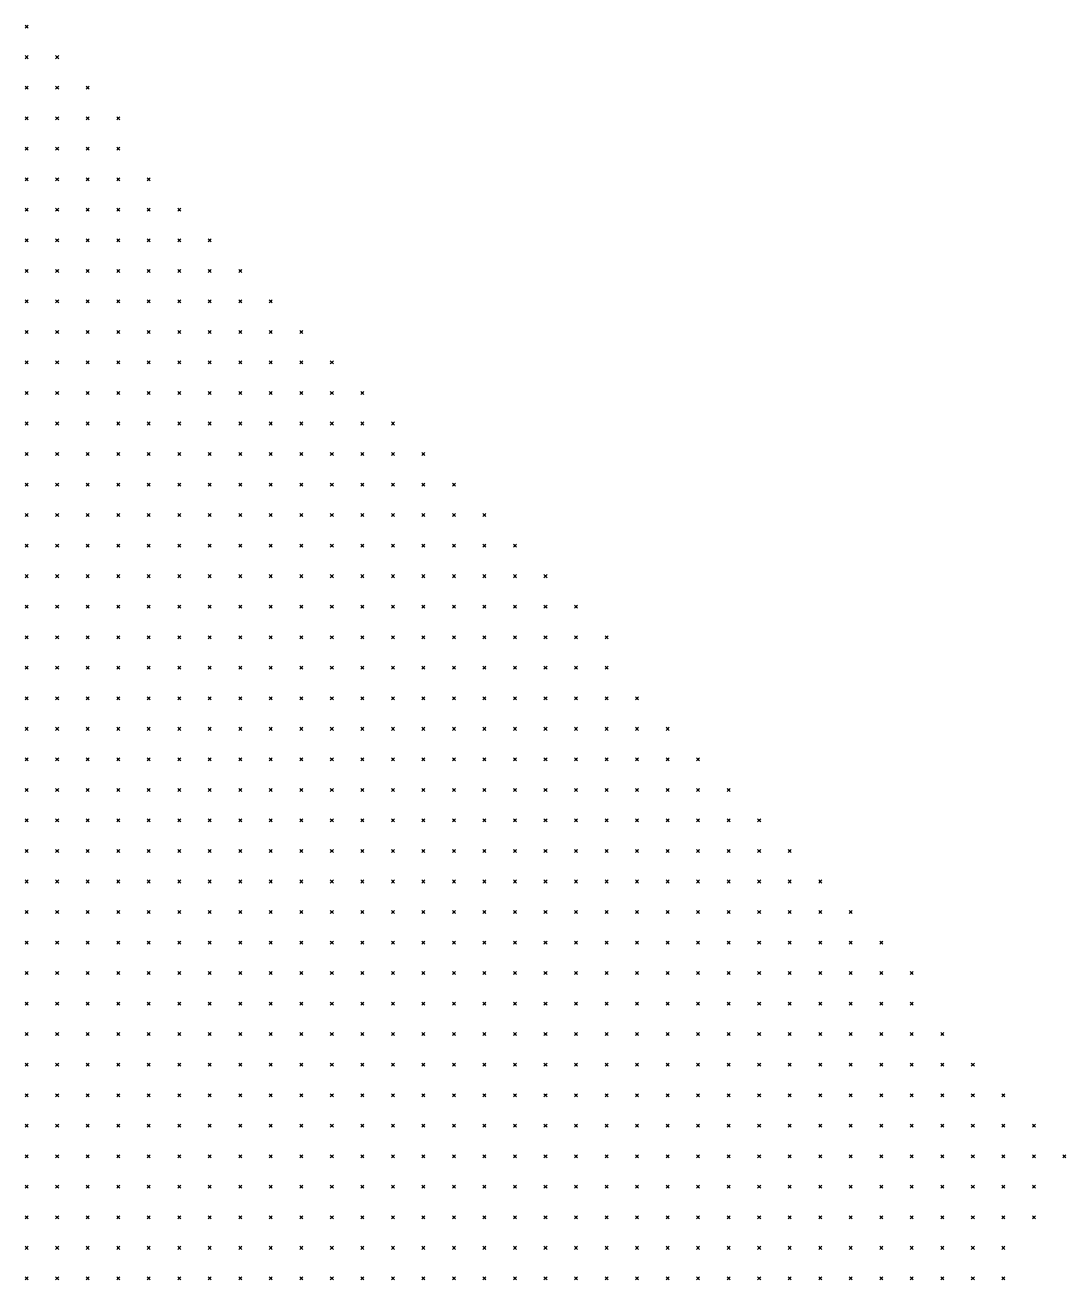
# Model space of a CAD drawing. Header units: metres. Extents: x 441556 to 446409, y 432338 to 461058.
# Drawn here: x 442451.8 to 442554, y 458605.5 to 458728.8 of the extents above; entities that cross this region are included whole.
import ezdxf

# ---------------------------------------------------------------- set-up
doc = ezdxf.new("R2010")
doc.units = ezdxf.units.M
doc.header["$MEASUREMENT"] = 0
doc.header["$PDMODE"] = 35
doc.header["$PDSIZE"] = 0.15
doc.layers.add('DTM-NOK-RevN_LIDAR_co_lidar', color=91, linetype='Continuous', lineweight=0)

msp = doc.modelspace()

# ---------------------------------------------------------------- linework, layer by layer
at = {"layer": 'DTM-NOK-RevN_LIDAR_co_lidar'}
for p in [(442451.901, 458728.673, 424.043), (442451.901, 458725.674, 423.728), (442454.901, 458725.674, 422.077), (442451.901, 458722.675, 423.457), (442454.901, 458722.675, 421.64), (442457.9, 458722.675, 419.987), (442451.901, 458719.675, 423.446), (442454.901, 458719.675, 421.702), (442457.9, 458719.675, 420.076), (442460.9, 458719.675, 418.397), (442451.901, 458716.676, 423.956), (442454.901, 458716.676, 422.077), (442457.9, 458716.676, 420.198), (442460.9, 458716.676, 418.377), (442451.901, 458713.677, 423.919), (442454.901, 458713.677, 422.133), (442457.9, 458713.677, 420.518), (442460.9, 458713.677, 419.22), (442463.899, 458713.677, 417.903), (442451.901, 458710.677, 424.298), (442454.901, 458710.677, 423.025), (442457.9, 458710.677, 421.558), (442460.9, 458710.677, 420.664), (442463.899, 458710.677, 419.348), (442466.898, 458710.677, 418.17), (442451.901, 458707.678, 425.466), (442454.901, 458707.678, 424.397), (442457.9, 458707.678, 423.642), (442460.9, 458707.678, 422.615), (442463.899, 458707.678, 421.333), (442466.898, 458707.678, 420.149), (442469.898, 458707.678, 418.828), (442451.901, 458704.679, 427.634), (442454.901, 458704.679, 426.75), (442457.9, 458704.679, 426.18), (442460.9, 458704.679, 425.335), (442463.899, 458704.679, 423.079), (442466.898, 458704.679, 421.871), (442469.898, 458704.679, 420.35), (442472.897, 458704.679, 419.659), (442451.901, 458701.679, 429.641), (442454.901, 458701.679, 428.899), (442457.9, 458701.679, 428.202), (442460.9, 458701.679, 426.98), (442463.899, 458701.679, 425.132), (442466.898, 458701.679, 423.781), (442469.898, 458701.679, 422.529), (442472.897, 458701.679, 420.632), (442475.896, 458701.679, 419.002), (442451.901, 458698.68, 432.301), (442454.901, 458698.68, 431.461), (442457.9, 458698.68, 429.933), (442460.9, 458698.68, 428.867), (442463.899, 458698.68, 426.831), (442466.898, 458698.68, 425.369), (442469.898, 458698.68, 424.434), (442472.897, 458698.68, 423.104), (442475.896, 458698.68, 421.264), (442478.896, 458698.68, 420.312), (442451.901, 458695.681, 434.674), (442454.901, 458695.681, 434.062), (442457.9, 458695.681, 432.247), (442460.9, 458695.681, 430.436), (442463.899, 458695.681, 429.362), (442466.898, 458695.681, 427.035), (442469.898, 458695.681, 425.987), (442472.897, 458695.681, 425.105), (442475.896, 458695.681, 424.105), (442478.896, 458695.681, 423.322), (442481.895, 458695.681, 421.636), (442451.901, 458692.681, 436.688), (442454.901, 458692.681, 435.739), (442457.9, 458692.681, 434.037), (442460.9, 458692.681, 432.529), (442463.899, 458692.681, 431.55), (442466.898, 458692.681, 430.059), (442469.898, 458692.681, 427.391), (442472.897, 458692.681, 427.066), (442475.896, 458692.681, 426.279), (442478.896, 458692.681, 424.874), (442481.895, 458692.681, 423.665), (442484.894, 458692.681, 422.026), (442451.901, 458689.682, 438.938), (442454.901, 458689.682, 437.197), (442457.9, 458689.682, 436.038), (442460.9, 458689.682, 435.189), (442463.899, 458689.682, 433.379), (442466.898, 458689.682, 432.04), (442469.898, 458689.682, 430.347), (442472.897, 458689.682, 429.139), (442475.896, 458689.682, 428.044), (442478.896, 458689.682, 426.866), (442481.895, 458689.682, 425.5), (442484.894, 458689.682, 423.9), (442487.894, 458689.682, 422.229), (442451.901, 458686.683, 441.253), (442454.901, 458686.683, 439.858), (442457.9, 458686.683, 437.983), (442460.9, 458686.683, 436.881), (442463.899, 458686.683, 435.212), (442466.898, 458686.683, 433.461), (442469.898, 458686.683, 432.138), (442472.897, 458686.683, 430.913), (442475.896, 458686.683, 430.044), (442478.896, 458686.683, 428.29), (442481.895, 458686.683, 427.442), (442484.894, 458686.683, 425.597), (442487.894, 458686.683, 423.427), (442490.893, 458686.683, 421.606), (442451.901, 458683.683, 443.229), (442454.901, 458683.683, 442), (442457.9, 458683.683, 440.324), (442460.9, 458683.683, 438.541), (442463.899, 458683.683, 436.624), (442466.898, 458683.683, 434.965), (442469.898, 458683.683, 433.725), (442472.897, 458683.683, 432.71), (442475.896, 458683.683, 431.867), (442478.896, 458683.683, 430.659), (442481.895, 458683.683, 429.168), (442484.894, 458683.683, 427.121), (442487.894, 458683.683, 424.994), (442490.893, 458683.683, 422.871), (442493.892, 458683.683, 421.01), (442451.901, 458680.684, 445.051), (442454.901, 458680.684, 443.597), (442457.9, 458680.684, 442.102), (442460.9, 458680.684, 440.449), (442463.899, 458680.684, 439.02), (442466.898, 458680.684, 436.897), (442469.898, 458680.684, 435.362), (442472.897, 458680.684, 434.522), (442475.896, 458680.684, 433.688), (442478.896, 458680.684, 432.364), (442481.895, 458680.684, 431.319), (442484.894, 458680.684, 428.639), (442487.894, 458680.684, 426.384), (442490.893, 458680.684, 424.312), (442493.892, 458680.684, 422.467), (442496.892, 458680.684, 420.953), (442451.901, 458677.685, 446.915), (442454.901, 458677.685, 445.172), (442457.9, 458677.685, 443.636), (442460.9, 458677.685, 441.907), (442463.899, 458677.685, 440.347), (442466.898, 458677.685, 438.492), (442469.898, 458677.685, 437.069), (442472.897, 458677.685, 436.115), (442475.896, 458677.685, 435.308), (442478.896, 458677.685, 434.011), (442481.895, 458677.685, 432.758), (442484.894, 458677.685, 430.113), (442487.894, 458677.685, 428.099), (442490.893, 458677.685, 426.656), (442493.892, 458677.685, 424.291), (442496.892, 458677.685, 422.048), (442499.891, 458677.685, 419.907), (442451.901, 458674.685, 448.557), (442454.901, 458674.685, 446.948), (442457.9, 458674.685, 445.392), (442460.9, 458674.685, 443.531), (442463.899, 458674.685, 441.444), (442466.898, 458674.685, 440.071), (442469.898, 458674.685, 439.166), (442472.897, 458674.685, 437.941), (442475.896, 458674.685, 436.804), (442478.896, 458674.685, 435.716), (442481.895, 458674.685, 433.962), (442484.894, 458674.685, 431.495), (442487.894, 458674.685, 429.466), (442490.893, 458674.685, 427.765), (442493.892, 458674.685, 425.448), (442496.892, 458674.685, 423.398), (442499.891, 458674.685, 421.299), (442502.89, 458674.685, 418.976), (442451.901, 458671.686, 450.335), (442454.901, 458671.686, 448.758), (442457.9, 458671.686, 447.152), (442460.9, 458671.686, 445.291), (442463.899, 458671.686, 443.248), (442466.898, 458671.686, 441.981), (442469.898, 458671.686, 441.051), (442472.897, 458671.686, 439.816), (442475.896, 458671.686, 438.505), (442478.896, 458671.686, 437.227), (442481.895, 458671.686, 435.276), (442484.894, 458671.686, 432.988), (442487.894, 458671.686, 430.71), (442490.893, 458671.686, 428.897), (442493.892, 458671.686, 426.568), (442496.892, 458671.686, 424.756), (442499.891, 458671.686, 422.527), (442502.89, 458671.686, 420.055), (442505.89, 458671.686, 418.312), (442451.901, 458668.687, 452.18), (442454.901, 458668.687, 450.528), (442457.9, 458668.687, 448.75), (442460.9, 458668.687, 446.867), (442463.899, 458668.687, 445.301), (442466.898, 458668.687, 443.974), (442469.898, 458668.687, 442.62), (442472.897, 458668.687, 441.538), (442475.896, 458668.687, 440.34), (442478.896, 458668.687, 438.831), (442481.895, 458668.687, 436.429), (442484.894, 458668.687, 434.495), (442487.894, 458668.687, 432.271), (442490.893, 458668.687, 430.514), (442493.892, 458668.687, 428.111), (442496.892, 458668.687, 425.493), (442499.891, 458668.687, 423.556), (442502.89, 458668.687, 421.99), (442505.89, 458668.687, 420.889), (442508.889, 458668.687, 419.608), (442451.901, 458665.687, 453.798), (442454.901, 458665.687, 452.253), (442457.9, 458665.687, 450.373), (442460.9, 458665.687, 448.673), (442463.899, 458665.687, 447.475), (442466.898, 458665.687, 446.048), (442469.898, 458665.687, 444.528), (442472.897, 458665.687, 443.288), (442475.896, 458665.687, 442.154), (442478.896, 458665.687, 440.35), (442481.895, 458665.687, 437.865), (442484.894, 458665.687, 436.101), (442487.894, 458665.687, 433.739), (442490.893, 458665.687, 431.5), (442493.892, 458665.687, 429.263), (442496.892, 458665.687, 426.947), (442499.891, 458665.687, 425.646), (442502.89, 458665.687, 424.782), (442505.89, 458665.687, 423.631), (442508.889, 458665.687, 422.138), (442451.901, 458662.688, 455.253), (442454.901, 458662.688, 453.877), (442457.9, 458662.688, 452.302), (442460.9, 458662.688, 450.963), (442463.899, 458662.688, 449.849), (442466.898, 458662.688, 448.232), (442469.898, 458662.688, 446.768), (442472.897, 458662.688, 445.044), (442475.896, 458662.688, 443.604), (442478.896, 458662.688, 441.489), (442481.895, 458662.688, 439.205), (442484.894, 458662.688, 437.182), (442487.894, 458662.688, 434.806), (442490.893, 458662.688, 432.549), (442493.892, 458662.688, 430.613), (442496.892, 458662.688, 429.48), (442499.891, 458662.688, 428.521), (442502.89, 458662.688, 427.288), (442505.89, 458662.688, 425.87), (442508.889, 458662.688, 424.498), (442511.888, 458662.688, 423.417), (442451.901, 458659.689, 456.657), (442454.901, 458659.689, 455.478), (442457.9, 458659.689, 454.402), (442460.9, 458659.689, 453.287), (442463.899, 458659.689, 452.13), (442466.898, 458659.689, 450.337), (442469.898, 458659.689, 448.931), (442472.897, 458659.689, 446.348), (442475.896, 458659.689, 444.719), (442478.896, 458659.689, 442.616), (442481.895, 458659.689, 439.997), (442484.894, 458659.689, 437.896), (442487.894, 458659.689, 436.223), (442490.893, 458659.689, 434.792), (442493.892, 458659.689, 433.058), (442496.892, 458659.689, 431.691), (442499.891, 458659.689, 430.594), (442502.89, 458659.689, 429.434), (442505.89, 458659.689, 427.906), (442508.889, 458659.689, 426.289), (442511.888, 458659.689, 425.042), (442514.888, 458659.689, 423.068), (442451.901, 458656.689, 458.228), (442454.901, 458656.689, 457.138), (442457.9, 458656.689, 456.209), (442460.9, 458656.689, 455.169), (442463.899, 458656.689, 453.979), (442466.898, 458656.689, 452.247), (442469.898, 458656.689, 450.718), (442472.897, 458656.689, 447.662), (442475.896, 458656.689, 446.163), (442478.896, 458656.689, 443.83), (442481.895, 458656.689, 441.4), (442484.894, 458656.689, 439.891), (442487.894, 458656.689, 438.52), (442490.893, 458656.689, 437.43), (442493.892, 458656.689, 435.519), (442496.892, 458656.689, 433.917), (442499.891, 458656.689, 432.658), (442502.89, 458656.689, 431.454), (442505.89, 458656.689, 429.907), (442508.889, 458656.689, 428.162), (442511.888, 458656.689, 426.335), (442514.888, 458656.689, 424.042), (442517.887, 458656.689, 421.484), (442451.901, 458653.69, 460.052), (442454.901, 458653.69, 458.881), (442457.9, 458653.69, 457.847), (442460.9, 458653.69, 456.723), (442463.899, 458653.69, 455.432), (442466.898, 458653.69, 453.796), (442469.898, 458653.69, 451.93), (442472.897, 458653.69, 450.063), (442475.896, 458653.69, 447.76), (442478.896, 458653.69, 445.028), (442481.895, 458653.69, 443.501), (442484.894, 458653.69, 442.207), (442487.894, 458653.69, 440.378), (442490.893, 458653.69, 438.799), (442493.892, 458653.69, 437.551), (442496.892, 458653.69, 436.194), (442499.891, 458653.69, 434.938), (442502.89, 458653.69, 433.688), (442505.89, 458653.69, 431.992), (442508.889, 458653.69, 429.931), (442511.888, 458653.69, 427.783), (442514.888, 458653.69, 425.57), (442517.887, 458653.69, 423.209), (442520.886, 458653.69, 420.631), (442451.901, 458650.69, 462.158), (442454.901, 458650.69, 460.857), (442457.9, 458650.69, 459.57), (442460.9, 458650.69, 458.333), (442463.899, 458650.69, 456.911), (442466.898, 458650.69, 455.258), (442469.898, 458650.69, 453.374), (442472.897, 458650.69, 451.475), (442475.896, 458650.69, 449.283), (442478.896, 458650.69, 446.895), (442481.895, 458650.69, 445.986), (442484.894, 458650.69, 444.487), (442487.894, 458650.69, 442.046), (442490.893, 458650.69, 440.616), (442493.892, 458650.69, 439.672), (442496.892, 458650.69, 438.103), (442499.891, 458650.69, 436.69), (442502.89, 458650.69, 435.504), (442505.89, 458650.69, 433.851), (442508.889, 458650.69, 431.693), (442511.888, 458650.69, 429.37), (442514.888, 458650.69, 426.947), (442517.887, 458650.69, 424.352), (442520.886, 458650.69, 421.794), (442523.886, 458650.69, 419.395), (442451.901, 458647.691, 464.309), (442454.901, 458647.691, 462.783), (442457.9, 458647.691, 461.226), (442460.9, 458647.691, 459.955), (442463.899, 458647.691, 458.525), (442466.898, 458647.691, 456.454), (442469.898, 458647.691, 454.631), (442472.897, 458647.691, 452.336), (442475.896, 458647.691, 450.097), (442478.896, 458647.691, 449.101), (442481.895, 458647.691, 447.889), (442484.894, 458647.691, 446.328), (442487.894, 458647.691, 444.984), (442490.893, 458647.691, 443.05), (442493.892, 458647.691, 441.861), (442496.892, 458647.691, 440.253), (442499.891, 458647.691, 438.631), (442502.89, 458647.691, 437.074), (442505.89, 458647.691, 435.114), (442508.889, 458647.691, 432.95), (442511.888, 458647.691, 430.642), (442514.888, 458647.691, 428.08), (442517.887, 458647.691, 425.591), (442520.886, 458647.691, 423.1), (442523.886, 458647.691, 420.307), (442526.885, 458647.691, 417.783), (442451.901, 458644.692, 466.464), (442454.901, 458644.692, 464.846), (442457.9, 458644.692, 463.334), (442460.9, 458644.692, 461.708), (442463.899, 458644.692, 459.856), (442466.898, 458644.692, 457.629), (442469.898, 458644.692, 455.459), (442472.897, 458644.692, 453.552), (442475.896, 458644.692, 452.341), (442478.896, 458644.692, 451.15), (442481.895, 458644.692, 449.391), (442484.894, 458644.692, 447.811), (442487.894, 458644.692, 446.166), (442490.893, 458644.692, 444.92), (442493.892, 458644.692, 443.704), (442496.892, 458644.692, 442.346), (442499.891, 458644.692, 440.669), (442502.89, 458644.692, 438.735), (442505.89, 458644.692, 436.576), (442508.889, 458644.692, 434.21), (442511.888, 458644.692, 431.906), (442514.888, 458644.692, 429.573), (442517.887, 458644.692, 426.995), (442520.886, 458644.692, 424.578), (442523.886, 458644.692, 422.048), (442526.885, 458644.692, 419.522), (442529.884, 458644.692, 417.405), (442451.901, 458641.692, 468.218), (442454.901, 458641.692, 466.86), (442457.9, 458641.692, 465.46), (442460.9, 458641.692, 463.691), (442463.899, 458641.692, 461.342), (442466.898, 458641.692, 458.392), (442469.898, 458641.692, 456.546), (442472.897, 458641.692, 455.753), (442475.896, 458641.692, 454.402), (442478.896, 458641.692, 453.332), (442481.895, 458641.692, 451.678), (442484.894, 458641.692, 449.807), (442487.894, 458641.692, 448.27), (442490.893, 458641.692, 447.096), (442493.892, 458641.692, 445.909), (442496.892, 458641.692, 444.456), (442499.891, 458641.692, 442.763), (442502.89, 458641.692, 440.519), (442505.89, 458641.692, 437.956), (442508.889, 458641.692, 435.635), (442511.888, 458641.692, 433.378), (442514.888, 458641.692, 430.839), (442517.887, 458641.692, 428.22), (442520.886, 458641.692, 425.621), (442523.886, 458641.692, 423.067), (442526.885, 458641.692, 421.006), (442529.884, 458641.692, 419.459), (442532.884, 458641.692, 417.928), (442451.901, 458638.693, 469.938), (442454.901, 458638.693, 468.396), (442457.9, 458638.693, 466.657), (442460.9, 458638.693, 464.492), (442463.899, 458638.693, 461.958), (442466.898, 458638.693, 460.235), (442469.898, 458638.693, 458.889), (442472.897, 458638.693, 457.617), (442475.896, 458638.693, 456.209), (442478.896, 458638.693, 455.074), (442481.895, 458638.693, 453.628), (442484.894, 458638.693, 451.834), (442487.894, 458638.693, 450.425), (442490.893, 458638.693, 449.152), (442493.892, 458638.693, 447.646), (442496.892, 458638.693, 446.069), (442499.891, 458638.693, 444.172), (442502.89, 458638.693, 442.281), (442505.89, 458638.693, 439.744), (442508.889, 458638.693, 437.038), (442511.888, 458638.693, 434.72), (442514.888, 458638.693, 432.226), (442517.887, 458638.693, 430.014), (442520.886, 458638.693, 427.758), (442523.886, 458638.693, 425.262), (442526.885, 458638.693, 422.907), (442529.884, 458638.693, 421.455), (442532.884, 458638.693, 419.938), (442535.883, 458638.693, 417.705), (442451.901, 458635.694, 471.358), (442454.901, 458635.694, 469.711), (442457.9, 458635.694, 467.652), (442460.9, 458635.694, 465.208), (442463.899, 458635.694, 463.525), (442466.898, 458635.694, 462.775), (442469.898, 458635.694, 461.104), (442472.897, 458635.694, 459.259), (442475.896, 458635.694, 457.917), (442478.896, 458635.694, 456.773), (442481.895, 458635.694, 455.635), (442484.894, 458635.694, 453.978), (442487.894, 458635.694, 452.603), (442490.893, 458635.694, 451.171), (442493.892, 458635.694, 449.714), (442496.892, 458635.694, 448.006), (442499.891, 458635.694, 445.727), (442502.89, 458635.694, 443.863), (442505.89, 458635.694, 441.272), (442508.889, 458635.694, 438.407), (442511.888, 458635.694, 436.335), (442514.888, 458635.694, 433.99), (442517.887, 458635.694, 431.571), (442520.886, 458635.694, 429.116), (442523.886, 458635.694, 426.745), (442526.885, 458635.694, 424.735), (442529.884, 458635.694, 423.762), (442532.884, 458635.694, 421.879), (442535.883, 458635.694, 419.527), (442538.882, 458635.694, 415.501), (442451.901, 458632.694, 472.469), (442454.901, 458632.694, 470.564), (442457.9, 458632.694, 468.478), (442460.9, 458632.694, 466.605), (442463.899, 458632.694, 465.862), (442466.898, 458632.694, 464.784), (442469.898, 458632.694, 463.142), (442472.897, 458632.694, 461.53), (442475.896, 458632.694, 459.543), (442478.896, 458632.694, 458.564), (442481.895, 458632.694, 457.271), (442484.894, 458632.694, 455.962), (442487.894, 458632.694, 454.496), (442490.893, 458632.694, 453.258), (442493.892, 458632.694, 451.344), (442496.892, 458632.694, 449.084), (442499.891, 458632.694, 446.935), (442502.89, 458632.694, 444.917), (442505.89, 458632.694, 442.7), (442508.889, 458632.694, 440.247), (442511.888, 458632.694, 437.746), (442514.888, 458632.694, 435.309), (442517.887, 458632.694, 433.105), (442520.886, 458632.694, 431.078), (442523.886, 458632.694, 429.181), (442526.885, 458632.694, 427.22), (442529.884, 458632.694, 425.405), (442532.884, 458632.694, 423.09), (442535.883, 458632.694, 420.488), (442538.882, 458632.694, 416.629), (442451.901, 458629.695, 473.626), (442454.901, 458629.695, 471.666), (442457.9, 458629.695, 469.898), (442460.9, 458629.695, 468.804), (442463.899, 458629.695, 468.044), (442466.898, 458629.695, 466.81), (442469.898, 458629.695, 465.228), (442472.897, 458629.695, 463.537), (442475.896, 458629.695, 461.977), (442478.896, 458629.695, 460.267), (442481.895, 458629.695, 458.935), (442484.894, 458629.695, 457.609), (442487.894, 458629.695, 456.402), (442490.893, 458629.695, 454.744), (442493.892, 458629.695, 452.732), (442496.892, 458629.695, 450.616), (442499.891, 458629.695, 448.472), (442502.89, 458629.695, 446.167), (442505.89, 458629.695, 443.659), (442508.889, 458629.695, 441.305), (442511.888, 458629.695, 439.068), (442514.888, 458629.695, 436.642), (442517.887, 458629.695, 434.366), (442520.886, 458629.695, 432.461), (442523.886, 458629.695, 430.842), (442526.885, 458629.695, 429.151), (442529.884, 458629.695, 426.733), (442532.884, 458629.695, 424.203), (442535.883, 458629.695, 420.919), (442538.882, 458629.695, 417.458), (442541.882, 458629.695, 413.687), (442451.901, 458626.696, 474.838), (442454.901, 458626.696, 473.079), (442457.9, 458626.696, 472.022), (442460.9, 458626.696, 471.036), (442463.899, 458626.696, 469.886), (442466.898, 458626.696, 468.642), (442469.898, 458626.696, 467.375), (442472.897, 458626.696, 465.674), (442475.896, 458626.696, 464.043), (442478.896, 458626.696, 462.538), (442481.895, 458626.696, 460.764), (442484.894, 458626.696, 459.397), (442487.894, 458626.696, 457.872), (442490.893, 458626.696, 456.156), (442493.892, 458626.696, 454.133), (442496.892, 458626.696, 452.017), (442499.891, 458626.696, 449.633), (442502.89, 458626.696, 447.29), (442505.89, 458626.696, 444.951), (442508.889, 458626.696, 442.599), (442511.888, 458626.696, 440.582), (442514.888, 458626.696, 438.342), (442517.887, 458626.696, 435.753), (442520.886, 458626.696, 434.115), (442523.886, 458626.696, 432.561), (442526.885, 458626.696, 430.871), (442529.884, 458626.696, 428.391), (442532.884, 458626.696, 425.116), (442535.883, 458626.696, 421.389), (442538.882, 458626.696, 417.952), (442541.882, 458626.696, 413.816), (442544.881, 458626.696, 411.397), (442451.901, 458623.696, 476.258), (442454.901, 458623.696, 475.039), (442457.9, 458623.696, 474.301), (442460.9, 458623.696, 472.971), (442463.899, 458623.696, 471.749), (442466.898, 458623.696, 470.501), (442469.898, 458623.696, 469.196), (442472.897, 458623.696, 467.709), (442475.896, 458623.696, 466.044), (442478.896, 458623.696, 464.773), (442481.895, 458623.696, 463.009), (442484.894, 458623.696, 461.103), (442487.894, 458623.696, 459.424), (442490.893, 458623.696, 457.438), (442493.892, 458623.696, 455.398), (442496.892, 458623.696, 453.107), (442499.891, 458623.696, 450.858), (442502.89, 458623.696, 448.627), (442505.89, 458623.696, 446.29), (442508.889, 458623.696, 444.052), (442511.888, 458623.696, 441.848), (442514.888, 458623.696, 439.636), (442517.887, 458623.696, 437.716), (442520.886, 458623.696, 435.96), (442523.886, 458623.696, 434.292), (442526.885, 458623.696, 432.323), (442529.884, 458623.696, 429.696), (442532.884, 458623.696, 426.113), (442535.883, 458623.696, 422.544), (442538.882, 458623.696, 418.717), (442541.882, 458623.696, 415.091), (442544.881, 458623.696, 412.292), (442547.88, 458623.696, 409.296), (442451.901, 458620.697, 477.879), (442454.901, 458620.697, 477.164), (442457.9, 458620.697, 476.124), (442460.9, 458620.697, 474.869), (442463.899, 458620.697, 473.688), (442466.898, 458620.697, 472.517), (442469.898, 458620.697, 471.137), (442472.897, 458620.697, 469.758), (442475.896, 458620.697, 468.29), (442478.896, 458620.697, 466.799), (442481.895, 458620.697, 464.801), (442484.894, 458620.697, 462.683), (442487.894, 458620.697, 460.659), (442490.893, 458620.697, 458.781), (442493.892, 458620.697, 456.734), (442496.892, 458620.697, 454.527), (442499.891, 458620.697, 452.371), (442502.89, 458620.697, 450.098), (442505.89, 458620.697, 447.834), (442508.889, 458620.697, 445.77), (442511.888, 458620.697, 443.613), (442514.888, 458620.697, 441.487), (442517.887, 458620.697, 439.697), (442520.886, 458620.697, 437.756), (442523.886, 458620.697, 435.833), (442526.885, 458620.697, 433.48), (442529.884, 458620.697, 430.791), (442532.884, 458620.697, 427.287), (442535.883, 458620.697, 423.197), (442538.882, 458620.697, 420.081), (442541.882, 458620.697, 416.763), (442544.881, 458620.697, 413.791), (442547.88, 458620.697, 410.772), (442550.88, 458620.697, 408.199), (442451.901, 458617.698, 479.574), (442454.901, 458617.698, 478.954), (442457.9, 458617.698, 477.861), (442460.9, 458617.698, 476.722), (442463.899, 458617.698, 475.624), (442466.898, 458617.698, 474.584), (442469.898, 458617.698, 473.098), (442472.897, 458617.698, 471.593), (442475.896, 458617.698, 470.154), (442478.896, 458617.698, 468.392), (442481.895, 458617.698, 466.364), (442484.894, 458617.698, 464.271), (442487.894, 458617.698, 462.006), (442490.893, 458617.698, 459.944), (442493.892, 458617.698, 457.945), (442496.892, 458617.698, 455.996), (442499.891, 458617.698, 453.957), (442502.89, 458617.698, 451.601), (442505.89, 458617.698, 449.222), (442508.889, 458617.698, 447.122), (442511.888, 458617.698, 445.212), (442514.888, 458617.698, 443.441), (442517.887, 458617.698, 441.644), (442520.886, 458617.698, 439.517), (442523.886, 458617.698, 437.242), (442526.885, 458617.698, 434.599), (442529.884, 458617.698, 431.848), (442532.884, 458617.698, 428.976), (442535.883, 458617.698, 425.046), (442538.882, 458617.698, 421.811), (442541.882, 458617.698, 418.893), (442544.881, 458617.698, 415.686), (442547.88, 458617.698, 412.822), (442550.88, 458617.698, 409.962), (442553.879, 458617.698, 407.717), (442451.901, 458614.698, 481.43), (442454.901, 458614.698, 480.716), (442457.9, 458614.698, 479.767), (442460.9, 458614.698, 478.71), (442463.899, 458614.698, 477.739), (442466.898, 458614.698, 476.653), (442469.898, 458614.698, 475.244), (442472.897, 458614.698, 473.631), (442475.896, 458614.698, 471.971), (442478.896, 458614.698, 469.983), (442481.895, 458614.698, 467.914), (442484.894, 458614.698, 465.777), (442487.894, 458614.698, 463.472), (442490.893, 458614.698, 461.165), (442493.892, 458614.698, 459.255), (442496.892, 458614.698, 457.345), (442499.891, 458614.698, 455.162), (442502.89, 458614.698, 452.871), (442505.89, 458614.698, 450.737), (442508.889, 458614.698, 448.754), (442511.888, 458614.698, 446.951), (442514.888, 458614.698, 445.256), (442517.887, 458614.698, 443.313), (442520.886, 458614.698, 441.159), (442523.886, 458614.698, 438.74), (442526.885, 458614.698, 436.06), (442529.884, 458614.698, 433.069), (442532.884, 458614.698, 430.447), (442535.883, 458614.698, 426.865), (442538.882, 458614.698, 423.697), (442541.882, 458614.698, 420.595), (442544.881, 458614.698, 417.507), (442547.88, 458614.698, 414.615), (442550.88, 458614.698, 411.761), (442451.901, 458611.699, 483.535), (442454.901, 458611.699, 482.643), (442457.9, 458611.699, 481.675), (442460.9, 458611.699, 480.715), (442463.899, 458611.699, 479.747), (442466.898, 458611.699, 478.548), (442469.898, 458611.699, 477.3), (442472.897, 458611.699, 475.43), (442475.896, 458611.699, 473.649), (442478.896, 458611.699, 471.638), (442481.895, 458611.699, 469.426), (442484.894, 458611.699, 467.287), (442487.894, 458611.699, 464.896), (442490.893, 458611.699, 462.514), (442493.892, 458611.699, 460.502), (442496.892, 458611.699, 458.623), (442499.891, 458611.699, 456.594), (442502.89, 458611.699, 454.481), (442505.89, 458611.699, 452.498), (442508.889, 458611.699, 450.611), (442511.888, 458611.699, 448.808), (442514.888, 458611.699, 446.964), (442517.887, 458611.699, 444.85), (442520.886, 458611.699, 442.707), (442523.886, 458611.699, 440.183), (442526.885, 458611.699, 437.437), (442529.884, 458611.699, 434.649), (442532.884, 458611.699, 431.804), (442535.883, 458611.699, 428.634), (442538.882, 458611.699, 425.206), (442541.882, 458611.699, 422.047), (442544.881, 458611.699, 418.875), (442547.88, 458611.699, 416.244), (442550.88, 458611.699, 413.787), (442451.901, 458608.7, 485.641), (442454.901, 458608.7, 484.604), (442457.9, 458608.7, 483.642), (442460.9, 458608.7, 482.653), (442463.899, 458608.7, 481.73), (442466.898, 458608.7, 480.634), (442469.898, 458608.7, 479.355), (442472.897, 458608.7, 477.199), (442475.896, 458608.7, 475.126), (442478.896, 458608.7, 473.076), (442481.895, 458608.7, 470.982), (442484.894, 458608.7, 468.864), (442487.894, 458608.7, 466.485), (442490.893, 458608.7, 464.126), (442493.892, 458608.7, 462.091), (442496.892, 458608.7, 460.067), (442499.891, 458608.7, 458.152), (442502.89, 458608.7, 456.365), (442505.89, 458608.7, 454.515), (442508.889, 458608.7, 452.616), (442511.888, 458608.7, 450.689), (442514.888, 458608.7, 448.665), (442517.887, 458608.7, 446.611), (442520.886, 458608.7, 444.405), (442523.886, 458608.7, 441.749), (442526.885, 458608.7, 438.808), (442529.884, 458608.7, 436.073), (442532.884, 458608.7, 433.275), (442535.883, 458608.7, 430.388), (442538.882, 458608.7, 426.822), (442541.882, 458608.7, 423.841), (442544.881, 458608.7, 420.74), (442547.88, 458608.7, 418.37), (442451.901, 458605.7, 487.696), (442454.901, 458605.7, 486.751), (442457.9, 458605.7, 485.788), (442460.9, 458605.7, 484.755), (442463.899, 458605.7, 483.895), (442466.898, 458605.7, 482.755), (442469.898, 458605.7, 481.281), (442472.897, 458605.7, 478.996), (442475.896, 458605.7, 476.727), (442478.896, 458605.7, 474.547), (442481.895, 458605.7, 472.496), (442484.894, 458605.7, 470.41), (442487.894, 458605.7, 468.158), (442490.893, 458605.7, 465.885), (442493.892, 458605.7, 463.786), (442496.892, 458605.7, 461.738), (442499.891, 458605.7, 459.821), (442502.89, 458605.7, 458.136), (442505.89, 458605.7, 456.517), (442508.889, 458605.7, 454.74), (442511.888, 458605.7, 452.622), (442514.888, 458605.7, 450.321), (442517.887, 458605.7, 448.167), (442520.886, 458605.7, 445.867), (442523.886, 458605.7, 443.262), (442526.885, 458605.7, 440.433), (442529.884, 458605.7, 437.753), (442532.884, 458605.7, 435.069), (442535.883, 458605.7, 432.17), (442538.882, 458605.7, 428.847), (442541.882, 458605.7, 425.691), (442544.881, 458605.7, 422.976), (442547.88, 458605.7, 420.793)]:
    msp.add_point(p, dxfattribs=at)

doc.saveas('drawing.dxf')
